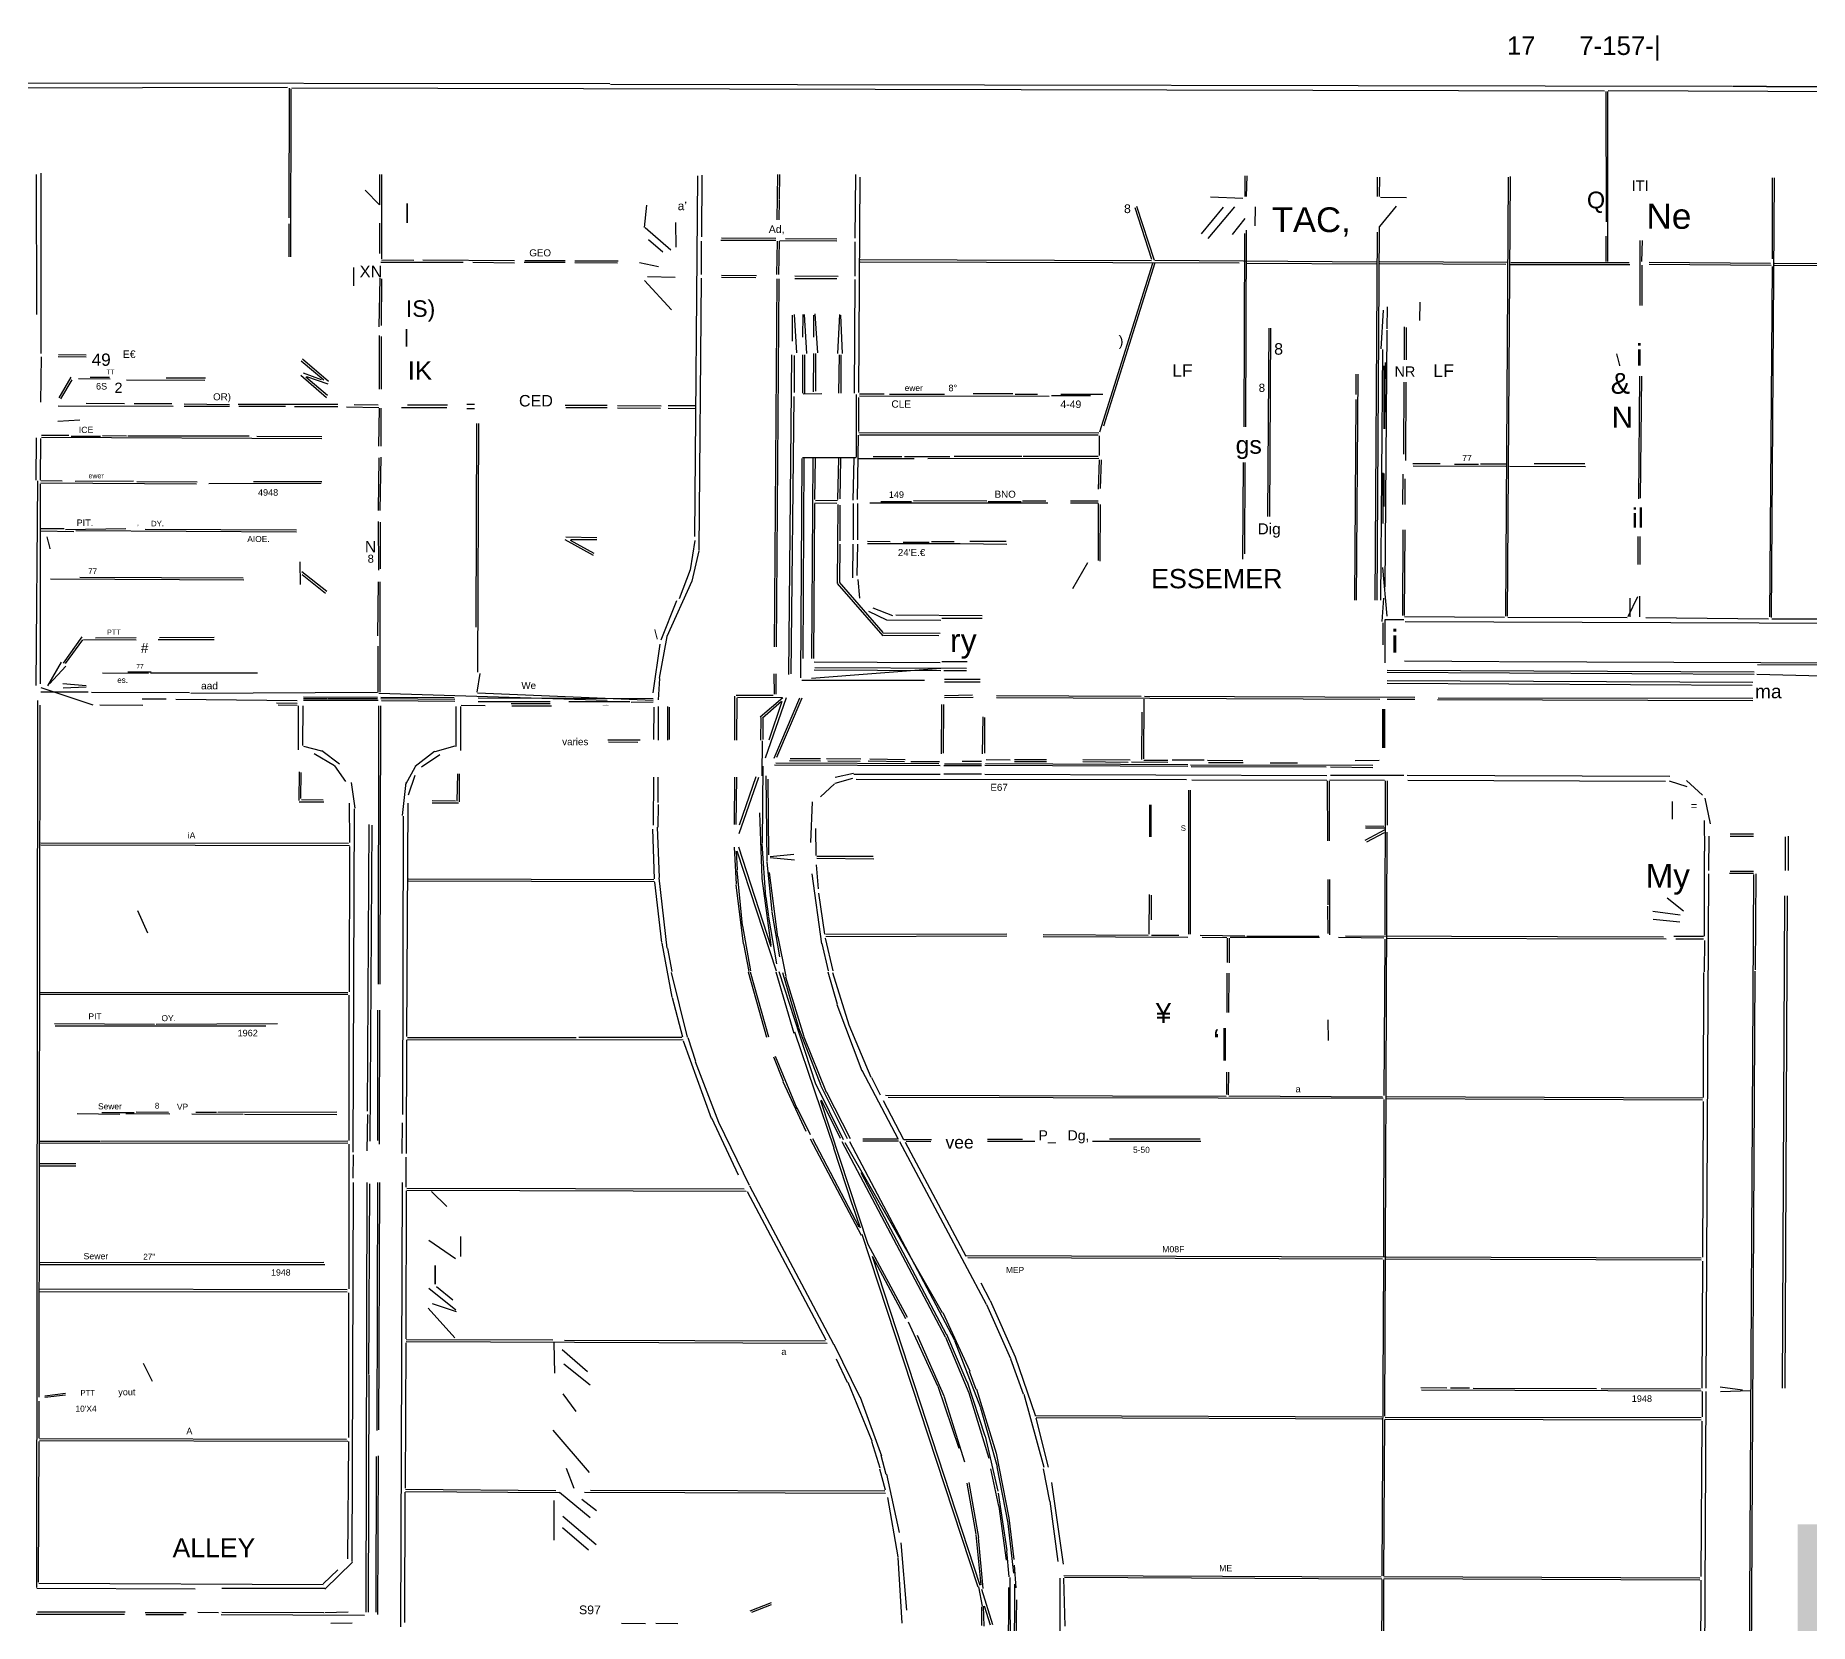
# Model space of a CAD drawing. Header units: feet. Extents: x 12 to 960, y 13 to 709.
# Drawn here: x 223 to 492.5, y 467.8 to 709 of the extents above; entities that cross this region are included whole.
import ezdxf
from ezdxf.enums import TextEntityAlignment as Align

# ---------------------------------------------------------------- set-up
doc = ezdxf.new("R2010")
doc.units = ezdxf.units.FT
doc.layers.add('EJE_VIA', color=7, linetype='CONTINUOUS')
doc.layers.add('TEXTO', color=7, linetype='CONTINUOUS')
doc.styles.add('CAD_TEXT', font='Arial')

msp = doc.modelspace()

# ---------------------------------------------------------------- linework, layer by layer
at = {"layer": 'EJE_VIA'}
for p, q in [((261.3, 701.14), (24.22, 700.62)), ((163.28, 701.9), (310.26, 701.74)), ((261.53, 701.02), (261.48, 681.34)), ((261.79, 700.92), (261.73, 675.4)), ((261.93, 701.07), (461.41, 700.61)), ((310.36, 701.63), (480.78, 701.33)), ((485.99, 701.25), (480.89, 701.25)), ((485.99, 701.27), (511.3, 701.23)), ((461.58, 700.5), (461.62, 680.71)), ((461.86, 700.5), (461.83, 674.67)), ((461.93, 700.66), (661.72, 699.9)), ((223.08, 687.9), (223.13, 666.65)), ((223.82, 688.11), (223.78, 660.71)), ((275.27, 687.9), (275.28, 683.31)), ((275.56, 687.9), (275.55, 675.09)), ((323.56, 687.69), (323.13, 632.9)), ((324.25, 687.79), (324.2, 678.42)), ((335.72, 687.9), (335.65, 681.02)), ((336.05, 687.9), (335.98, 684.15)), ((347.58, 687.9), (347.5, 678.21)), ((348.23, 687.48), (348.03, 654.77)), ((406.73, 687.69), (406.73, 684.56)), ((407.03, 687.69), (406.94, 684.56)), ((426.86, 687.48), (426.86, 684.56)), ((427.18, 687.48), (427.16, 684.56)), ((446.74, 687.48), (446.34, 620.81)), ((447.04, 687.59), (446.61, 620.81)), ((487.18, 687.38), (486.72, 620.61)), ((486.86, 687.38), (486.86, 675.09)), ((273.07, 685.5), (275.25, 683.3)), ((315.83, 683.22), (315.47, 679.87)), ((335.97, 684.05), (335.95, 681.02)), ((390, 682.88), (392.58, 675.06)), ((390.26, 683.07), (392.97, 674.91)), ((403.45, 682.93), (400.09, 678.9)), ((405.17, 683.01), (401.14, 678.16)), ((401.51, 684.51), (406.41, 684.32)), ((408.29, 683), (408.28, 680.09)), ((429.74, 683.11), (427.22, 680.02)), ((427.34, 684.45), (431.3, 684.43)), ((261.46, 680.4), (261.5, 675.4)), ((275.28, 680.5), (275.25, 675.92)), ((315.63, 679.85), (319.52, 676.44)), ((320.25, 680.61), (320.28, 676.86)), ((406.73, 681.2), (404.79, 678.78)), ((406.96, 679.46), (406.83, 649.56)), ((427.17, 679.98), (426.77, 623.21)), ((316.14, 678.04), (318.33, 676.17)), ((324.15, 677.79), (324.15, 672.69)), ((327.14, 677.92), (335.47, 677.91)), ((327.24, 678.27), (335.47, 678.24)), ((335.68, 677.79), (335.59, 672.69)), ((335.96, 677.79), (335.87, 672.69)), ((336.09, 677.89), (344.74, 677.8)), ((336.93, 678.2), (344.74, 678.15)), ((347.48, 677.69), (347.48, 672.48)), ((406.67, 678.94), (406.58, 649.56)), ((426.87, 679.15), (426.51, 623.21)), ((461.59, 678.52), (461.58, 674.67)), ((466.78, 677.9), (466.75, 668)), ((467.09, 677.9), (467.03, 674.67)), ((275.47, 674.59), (287.97, 674.57)), ((275.57, 674.96), (280.47, 674.91)), ((281.82, 674.93), (295.78, 674.86)), ((289.43, 674.57), (295.78, 674.49)), ((303.49, 674.51), (297.24, 674.51)), ((297.34, 674.86), (303.49, 674.86)), ((304.95, 674.81), (311.51, 674.8)), ((304.95, 674.51), (311.41, 674.48)), ((314.74, 674.55), (317.66, 673.94)), ((348.28, 674.98), (392.55, 674.84)), ((348.28, 674.63), (405.89, 674.49)), ((392.71, 674.37), (384.65, 648.76)), ((393.06, 674.46), (385.26, 649.67)), ((393.07, 674.88), (426.72, 674.65)), ((407.03, 674.44), (426.72, 674.35)), ((427.24, 674.68), (446.61, 674.6)), ((427.24, 674.4), (446.41, 674.29)), ((447.03, 674.25), (465.26, 674.21)), ((447.14, 674.54), (465.16, 674.53)), ((467.05, 674.15), (467.04, 668)), ((468.18, 674.56), (486.62, 674.43)), ((468.18, 674.27), (486.72, 674.15)), ((486.86, 673.94), (486.46, 620.71)), ((487.24, 674.42), (496.3, 674.4)), ((487.24, 674.13), (506.72, 674.03)), ((275.29, 672.17), (275.17, 664.77)), ((275.56, 672.07), (275.53, 664.98)), ((315.52, 671.79), (319.62, 667.34)), ((315.99, 672.41), (320.16, 672.31)), ((324.14, 672.17), (323.8, 630.81)), ((327.24, 672.59), (332.55, 672.58)), ((327.24, 672.28), (332.45, 672.24)), ((335.63, 672.06), (335.24, 616.13)), ((335.92, 672.06), (335.51, 616.13)), ((338.38, 672.5), (344.95, 672.45)), ((338.39, 672.11), (344.74, 672.1)), ((347.49, 671.96), (347.39, 654.67)), ((433.35, 668.53), (433.3, 665.71)), ((337.95, 666.54), (337.96, 662.59)), ((338.26, 666.65), (338.63, 660.8)), ((339.57, 666.65), (339.53, 663.21)), ((339.79, 666.64), (340.14, 660.7)), ((341.2, 666.54), (341.21, 663.21)), ((341.39, 666.74), (341.8, 660.8)), ((345.17, 666.64), (344.83, 660.7)), ((345.28, 666.54), (345.58, 660.7)), ((427.77, 667.27), (427.38, 661.43)), ((428.36, 667.8), (428.29, 664.46)), ((275.2, 663.42), (275.19, 655.29)), ((275.5, 663.31), (275.5, 655.29)), ((410.37, 664.56), (410.19, 635.92)), ((410.65, 664.57), (410.47, 635.92)), ((428.3, 664.25), (428.02, 625.19)), ((430.93, 664.77), (430.93, 659.77)), ((431.23, 664.67), (431.23, 659.77)), ((226.51, 660.56), (230.68, 660.49)), ((337.88, 660.5), (337.4, 611.96)), ((338.28, 660.4), (338.27, 654.77)), ((339.54, 660.5), (339.53, 654.67)), ((339.82, 660.5), (339.82, 654.67)), ((341.22, 660.71), (341.17, 654.88)), ((341.49, 660.71), (341.49, 654.98)), ((345.09, 660.5), (345.01, 654.67)), ((345.36, 660.5), (345.36, 654.67)), ((427.65, 661.34), (427.37, 623.21)), ((223.83, 660.19), (223.74, 653.31)), ((226.41, 660.26), (230.68, 660.2)), ((263.38, 659.58), (266.8, 656.73)), ((263.54, 659.92), (267.52, 656.51)), ((263.65, 657.75), (266.41, 656.78)), ((427.85, 658.84), (427.85, 649.25)), ((428.05, 659.36), (427.97, 649.25)), ((228.36, 657.12), (226.54, 653.99)), ((228.49, 656.69), (226.77, 653.81)), ((229.53, 656.9), (234.32, 656.88)), ((231.3, 657.11), (234.22, 657.09)), ((236.82, 656.71), (248.7, 656.68)), ((242.86, 657), (248.8, 657)), ((263.29, 657.41), (267.21, 654.03)), ((264.07, 657.14), (267.38, 654.38)), ((264.16, 657.22), (267.4, 656.08)), ((423.6, 657.59), (423.62, 654.46)), ((423.93, 657.59), (423.68, 623.21)), ((430.88, 656.34), (430.86, 645.4)), ((431.2, 656.34), (431.14, 644.46)), ((466.73, 657.27), (466.55, 638.63)), ((466.99, 657.27), (466.82, 638.73)), ((226.41, 652.78), (243.91, 652.71)), ((230.68, 653.15), (236.51, 653.12)), ((243.7, 653.06), (237.97, 653.06)), ((245.57, 653.07), (252.45, 652.98)), ((245.57, 652.71), (252.45, 652.71)), ((253.8, 653), (268.91, 652.99)), ((253.91, 652.71), (260.99, 652.71)), ((262.34, 652.66), (268.91, 652.65)), ((270.26, 652.58), (275.15, 652.5)), ((271.41, 652.94), (275.05, 652.92)), ((275.19, 652.38), (275.12, 646.65)), ((275.47, 652.38), (275.46, 646.65)), ((278.59, 652.51), (285.47, 652.5)), ((285.57, 652.86), (279.53, 652.86)), ((303.49, 652.86), (309.84, 652.86)), ((303.59, 652.51), (309.84, 652.49)), ((311.41, 652.82), (318.07, 652.77)), ((311.41, 652.45), (317.97, 652.4)), ((323.18, 652.78), (319.11, 652.77)), ((319.11, 652.42), (323.28, 652.37)), ((338.22, 654.15), (337.78, 612.06)), ((342.45, 654.57), (339.64, 654.54)), ((347.68, 654.46), (347.68, 644.98)), ((348.02, 654.04), (348.02, 648.84)), ((348.18, 654.59), (351.93, 654.56)), ((348.18, 654.28), (377.03, 654.21)), ((352.76, 654.52), (361.09, 654.51)), ((371.51, 654.56), (365.47, 654.56)), ((371.82, 654.53), (375.26, 654.52)), ((383.28, 654.3), (377.34, 654.3)), ((378.8, 654.55), (385.16, 654.52)), ((423.62, 653.73), (423.39, 623.21)), ((229.74, 650.57), (226.4, 650.37)), ((290, 650.09), (289.88, 619.15)), ((290.28, 650.09), (290.13, 612.27)), ((223.1, 647.9), (223.05, 641.44)), ((223.76, 647.79), (223.72, 641.44)), ((228.07, 648.27), (223.91, 648.27)), ((223.91, 647.99), (266.51, 647.81)), ((228.39, 648.13), (232.86, 648.13)), ((233.17, 648.27), (236.82, 648.2)), ((237.03, 648.21), (255.47, 648.19)), ((256.61, 648.16), (266.51, 648.11)), ((348, 648.31), (347.86, 638.52)), ((348.07, 648.71), (384.53, 648.67)), ((348.18, 648.37), (384.43, 648.35)), ((384.6, 648.21), (384.61, 645.19)), ((275.14, 644.88), (275.05, 636.86)), ((275.44, 644.98), (275.33, 636.86)), ((339.42, 644.77), (339.23, 611.44)), ((339.53, 644.9), (347.66, 644.89)), ((339.72, 644.77), (339.56, 614.36)), ((341.09, 644.77), (340.91, 614.36)), ((341.43, 644.77), (341.35, 638.52)), ((345.02, 644.77), (344.84, 638.53)), ((345.3, 644.77), (345.2, 638.63)), ((347.35, 644.77), (347.18, 638.42)), ((348.07, 644.78), (356.51, 644.78)), ((350.26, 645.07), (354.64, 645.06)), ((355.05, 645.06), (361.93, 645.05)), ((384.53, 644.74), (358.59, 644.72)), ((372.86, 645.08), (362.55, 645.05)), ((373.07, 645.13), (384.43, 645.11)), ((384.63, 644.56), (384.47, 640.09)), ((384.89, 644.56), (384.76, 640.19)), ((406.49, 644.15), (406.38, 629.46)), ((406.75, 644.15), (406.68, 630.29)), ((427.73, 642.59), (427.7, 634.88)), ((427.88, 642.48), (427.87, 637.48)), ((430.76, 642.38), (430.71, 637.79)), ((431.06, 641.65), (431.04, 637.79)), ((436.41, 643.97), (432.24, 643.96)), ((432.34, 643.65), (446.41, 643.61)), ((442.24, 643.84), (438.59, 643.84)), ((442.55, 643.94), (446.41, 643.92)), ((446.93, 643.6), (458.49, 643.56)), ((458.39, 643.93), (450.68, 643.92)), ((223.28, 641.34), (223.02, 610.29)), ((223.68, 640.92), (223.68, 610.5)), ((223.8, 641.4), (227.03, 641.36)), ((223.8, 641.06), (247.45, 640.93)), ((237.86, 641.32), (229.01, 641.25)), ((238.39, 641.28), (247.55, 641.21)), ((266.41, 640.95), (249.32, 640.92)), ((256.09, 641.25), (266.51, 641.25)), ((341.34, 637.9), (341.22, 614.36)), ((341.4, 638), (344.74, 637.96)), ((344.84, 638.37), (341.51, 638.33)), ((344.89, 637.79), (344.8, 625.81)), ((345.22, 637.69), (345.22, 632.27)), ((347.22, 637.9), (347.21, 632.38)), ((347.89, 637.9), (347.87, 632.38)), ((349.74, 638.03), (376.82, 638)), ((351.41, 638.24), (356.09, 638.24)), ((356.41, 638.39), (367.55, 638.32)), ((367.76, 638.24), (372.76, 638.24)), ((372.97, 638.33), (376.51, 638.31)), ((380.26, 638.33), (384.43, 638.3)), ((384.43, 637.99), (380.26, 637.97)), ((384.46, 637.9), (384.46, 629.25)), ((384.78, 637.79), (384.72, 629.15)), ((227.34, 634.07), (223.8, 634.07)), ((223.8, 633.79), (228.81, 633.69)), ((236.72, 634.06), (227.55, 633.93)), ((229.11, 633.81), (262.66, 633.62)), ((239.64, 634.02), (262.66, 633.93)), ((275.06, 635.19), (275.1, 627.79)), ((275.35, 635.09), (275.38, 628)), ((430.74, 633.94), (430.67, 620.92)), ((431.06, 633.94), (430.96, 620.92)), ((303.42, 632.43), (307.7, 630.05)), ((303.59, 632.83), (308.28, 632.77)), ((304.25, 632.33), (307.8, 630.38)), ((304.32, 632.46), (308.28, 632.44)), ((323.15, 632.29), (322.46, 627.86)), ((345.22, 631.75), (345.15, 626.02)), ((347.2, 631.75), (347.14, 626.65)), ((347.87, 631.75), (347.8, 626.96)), ((349.43, 632.19), (352.87, 632.16)), ((349.43, 631.85), (363.49, 631.83)), ((354.84, 632.03), (358.8, 632.03)), ((359.11, 632.16), (362.55, 632.13)), ((363.49, 631.84), (370.57, 631.76)), ((370.47, 632.13), (364.95, 632.13)), ((466.45, 632.9), (466.45, 628.63)), ((466.78, 632.9), (466.78, 628.63)), ((263.15, 629.05), (263.23, 625.61)), ((323.77, 630.72), (322.71, 626.14)), ((382.81, 628.91), (380.56, 624.93)), ((427.66, 628.21), (428.29, 620.82)), ((225.26, 626.46), (254.64, 626.31)), ((229.74, 626.72), (254.53, 626.65)), ((263.47, 627.59), (267.27, 624.58)), ((263.5, 627.15), (267.07, 624.3)), ((275.05, 626.02), (274.98, 617.79)), ((275.3, 626.02), (275.29, 609.25)), ((322.7, 626.11), (318.94, 617.71)), ((322.46, 627.83), (320.81, 623.45)), ((344.79, 625.76), (351.76, 617.83)), ((345.09, 625.95), (351.75, 618.34)), ((347.94, 626.35), (348.17, 623.52)), ((320.41, 623.11), (318.03, 617.15)), ((427.82, 623.53), (427.57, 619.97)), ((466.4, 623.73), (464.93, 620.71)), ((465.24, 623.52), (465.22, 620.71)), ((466.7, 623.84), (466.69, 620.71)), ((349.54, 621.57), (352.28, 620.26)), ((350.22, 622.07), (353.18, 620.92)), ((352.34, 620.26), (360.57, 620.19)), ((353.7, 620.98), (366.82, 620.9)), ((360.68, 620.52), (366.82, 620.52)), ((428.02, 620.29), (428.01, 613.73)), ((428.07, 620.32), (430.89, 620.32)), ((430.99, 620.74), (446.2, 620.64)), ((431.09, 620), (567.14, 619.44)), ((446.72, 620.66), (464.84, 620.58)), ((467.66, 620.6), (486.3, 620.41)), ((486.82, 620.42), (506.41, 620.41)), ((230.02, 617.64), (227.18, 613.67)), ((238.28, 617.5), (232.13, 617.46)), ((250.16, 617.54), (241.82, 617.53)), ((318.94, 617.72), (317.73, 611.38)), ((351.72, 618.27), (360.47, 618.23)), ((351.82, 617.92), (360.26, 617.89)), ((427.73, 619.77), (427.72, 616.44)), ((230.12, 617.22), (227.5, 613.59)), ((230.26, 617.24), (238.28, 617.23)), ((250.16, 617.23), (241.61, 617.21)), ((275, 616.23), (275, 609.25)), ((317.85, 616.55), (316.79, 609.17)), ((226.9, 613.79), (224.79, 610.22)), ((227.62, 613.23), (225.14, 610.52)), ((233.18, 612.18), (240.16, 612.14)), ((237.03, 612.37), (240.57, 612.36)), ((240.47, 612.17), (256.72, 612.17)), ((290.5, 612.09), (290.05, 609.25)), ((335.19, 612.06), (335.2, 608.94)), ((335.5, 612.06), (335.5, 608.94)), ((340.89, 611.37), (360.57, 612.91)), ((341.3, 613.87), (360.47, 613.77)), ((341.3, 612.67), (360.57, 612.54)), ((341.41, 613.02), (364.43, 612.89)), ((360.68, 613.9), (364.53, 613.9)), ((360.99, 612.56), (364.43, 612.53)), ((428.38, 612.29), (484.11, 612)), ((428.39, 612.62), (484.11, 612.34)), ((430.99, 614.01), (445.37, 613.92)), ((445.47, 613.91), (589.11, 613.42)), ((484.53, 611.99), (556.61, 610.01)), ((484.64, 613.47), (589.11, 613.07)), ((223.8, 609.98), (231.72, 607.31)), ((230.99, 609.25), (223.8, 609.25)), ((227.12, 610.59), (230.67, 610.27)), ((230.67, 610.03), (227.22, 609.84)), ((231.51, 609.26), (246.41, 609.23)), ((274.95, 609.2), (246.61, 609.07)), ((317.78, 611.34), (317.61, 608.1)), ((339.43, 611.08), (358.07, 611.08)), ((366.51, 611.19), (361.09, 611.19)), ((366.51, 610.78), (361.09, 610.78)), ((428.39, 611.01), (483.91, 610.75)), ((428.39, 610.6), (483.8, 610.34)), ((223.28, 608), (223.12, 473.21)), ((223.67, 607.27), (223.48, 502.17)), ((232.76, 607.32), (239.32, 607.3)), ((242.87, 608.2), (239.22, 608.17)), ((244.32, 608.2), (262.76, 608.01)), ((259.63, 607.64), (262.76, 607.58)), ((259.84, 607.31), (262.76, 607.29)), ((262.88, 607.17), (262.88, 600.5)), ((263.61, 607.17), (263.54, 601.13)), ((263.7, 608.54), (274.95, 608.48)), ((263.7, 608.31), (267.34, 608.31)), ((263.7, 608.05), (275.05, 608.02)), ((267.45, 608.3), (274.95, 608.28)), ((275.12, 607.17), (275.04, 564.88)), ((275.16, 609.12), (309.84, 608.06)), ((275.41, 607.17), (275.3, 564.88)), ((275.47, 608.5), (286.61, 608.47)), ((275.47, 608.31), (286.72, 608.19)), ((275.57, 608), (286.72, 607.89)), ((286.88, 607.06), (286.87, 601.02)), ((287.55, 607.06), (287.55, 600.4)), ((287.66, 607.26), (291.3, 607.25)), ((290.16, 609.14), (316.82, 608.02)), ((290.26, 608.42), (316.82, 608.27)), ((290.26, 607.85), (301.2, 607.82)), ((295.26, 607.52), (301.2, 607.51)), ((295.36, 607.2), (301.41, 607.18)), ((313.28, 607.78), (304.01, 607.77)), ((316.82, 607.73), (313.49, 607.68)), ((316.95, 606.96), (316.9, 602.06)), ((317.61, 607.06), (317.62, 601.96)), ((319, 607.06), (319.01, 601.96)), ((319.29, 606.96), (319.29, 602.06)), ((329.22, 608.63), (329.2, 601.96)), ((329.43, 608.81), (335.05, 608.79)), ((329.57, 608.42), (329.52, 601.96)), ((329.63, 608.49), (336.41, 608.43)), ((336.52, 608.42), (333.1, 605.47)), ((336.34, 607.85), (333.45, 605.32)), ((337.04, 608.41), (333.88, 599.22)), ((336.41, 607.83), (334.39, 601.97)), ((339.08, 608.33), (335.17, 599.19)), ((339.42, 608.36), (335.58, 599.31)), ((360.64, 607.38), (360.6, 599.88)), ((360.93, 607.38), (360.89, 599.98)), ((365.37, 608.8), (361.09, 608.7)), ((365.47, 608.46), (361.09, 608.37)), ((369.01, 608.75), (390.99, 608.65)), ((369.01, 608.43), (427.24, 608.19)), ((391.39, 608.21), (391.36, 599.15)), ((391.51, 608.65), (432.55, 608.51)), ((428.39, 608.18), (432.55, 608.18)), ((435.99, 608.13), (483.91, 607.98)), ((436.09, 608.42), (483.91, 608.32)), ((333.22, 605.4), (333.14, 601.96)), ((333.49, 605.29), (333.48, 602.06)), ((366.95, 605.5), (366.85, 599.88)), ((367.2, 605.4), (367.16, 599.98)), ((391.07, 606.23), (391.05, 599.04)), ((309.95, 602.01), (314.84, 601.99)), ((310.05, 601.69), (314.53, 601.67)), ((333.38, 601.86), (333.37, 596.54)), ((263.7, 601.05), (266.44, 600.34)), ((265.35, 599.95), (268.4, 598.1)), ((266.49, 600.37), (269.17, 598.36)), ((283.62, 600.26), (280.68, 597.95)), ((284.45, 599.75), (281.64, 597.87)), ((286.69, 601.03), (283.66, 600.21)), ((335.47, 598.52), (360.26, 598.41)), ((337.55, 598.85), (342.24, 598.84)), ((337.66, 599.2), (342.24, 599.17)), ((343.18, 599.16), (348.39, 599.12)), ((343.39, 598.81), (348.28, 598.78)), ((349.53, 598.8), (355.05, 598.73)), ((349.74, 599.14), (355.15, 599.05)), ((355.99, 598.73), (360.36, 598.72)), ((366.72, 598.71), (363.8, 598.71)), ((367.34, 598.43), (398.07, 598.28)), ((367.45, 599.01), (371.09, 599)), ((371.72, 599.01), (376.61, 599.01)), ((371.72, 598.71), (376.61, 598.71)), ((382.14, 599.01), (389.32, 598.99)), ((382.14, 598.7), (389.01, 598.63)), ((389.53, 598.66), (395.05, 598.62)), ((391.41, 598.95), (395.05, 598.92)), ((400.57, 598.92), (395.68, 598.91)), ((401.09, 598.91), (406.41, 598.86)), ((401.2, 598.59), (406.51, 598.55)), ((410.57, 598.52), (414.74, 598.52)), ((427.14, 598.87), (423.49, 598.82)), ((263.03, 597.17), (262.98, 592.79)), ((263.31, 597.07), (263.28, 593.11)), ((268.4, 598.04), (270.09, 595.66)), ((280.68, 597.89), (279.2, 595.21)), ((280.65, 596.59), (279.59, 593.61)), ((287.09, 596.86), (287.01, 592.69)), ((287.36, 596.86), (287.36, 592.59)), ((316.88, 596.34), (316.86, 589.04)), ((317.56, 596.34), (317.55, 592.48)), ((329.22, 596.33), (329.14, 589.15)), ((329.52, 596.34), (329.42, 589.15)), ((332.83, 596.28), (329.87, 587.75)), ((332.43, 596.38), (329.91, 589.06)), ((333.49, 598), (333.39, 586.34)), ((333.96, 596.54), (334.1, 583.52)), ((334.26, 596.02), (334.38, 584.56)), ((335.26, 598.23), (360.47, 598.11)), ((347.14, 596.12), (344.43, 595.38)), ((347.28, 596.92), (344.5, 596.28)), ((347.34, 596.79), (360.47, 596.79)), ((347.66, 596.04), (397.86, 595.99)), ((360.99, 598.11), (366.72, 598.11)), ((366.72, 596.79), (360.99, 596.79)), ((361.09, 598.39), (366.72, 598.39)), ((367.24, 598.14), (398.07, 598.01)), ((367.24, 596.81), (419.22, 596.6)), ((398.49, 598.24), (426.2, 598.16)), ((398.59, 597.95), (419.11, 597.89)), ((398.7, 595.96), (419.22, 595.9)), ((419.26, 595.81), (419.3, 586.65)), ((419.56, 595.81), (419.53, 586.65)), ((419.63, 595.93), (427.97, 595.87)), ((419.74, 597.92), (426.2, 597.82)), ((430.89, 596.61), (419.74, 596.57)), ((428.08, 595.81), (427.99, 572.38)), ((428.36, 595.81), (428.36, 589.04)), ((431.41, 596.65), (471.3, 596.48)), ((431.51, 595.89), (470.68, 595.74)), ((471.19, 595.8), (473.88, 594.9)), ((473.84, 595.86), (476.27, 593.59)), ((270.96, 595.53), (271.52, 591.63)), ((279.24, 595.52), (278.7, 590.5)), ((344.38, 595.34), (342.29, 593.37)), ((398.2, 594.36), (398.18, 572.48)), ((398.45, 594.36), (398.44, 572.48)), ((476.65, 593.13), (477.43, 589.25)), ((263.07, 592.59), (266.82, 592.57)), ((263.39, 592.93), (266.72, 592.91)), ((270.67, 592.38), (270.68, 586.44)), ((271.43, 591.54), (271.22, 539.36)), ((278.84, 590.4), (278.73, 545.08)), ((279.56, 592.38), (279.34, 556.96)), ((283.28, 592.79), (286.82, 592.73)), ((283.28, 592.44), (287.24, 592.42)), ((317.59, 592.17), (317.54, 588.73)), ((333.02, 590.92), (333.34, 581.02)), ((341.02, 592.6), (340.73, 586.43)), ((273.66, 589.15), (273.4, 545.61)), ((274.07, 589.04), (273.78, 541.02)), ((316.73, 588.42), (317.01, 580.91)), ((317.46, 588.73), (317.76, 581.12)), ((341.52, 588.52), (341.55, 584.46)), ((428.01, 588.33), (424.97, 586.7)), ((425.05, 588.93), (427.86, 588.92)), ((427.97, 588.59), (425.05, 588.58)), ((427.92, 587.89), (425.2, 586.45)), ((428.32, 588), (427.97, 499.25)), ((476.54, 589.77), (476.56, 585.08)), ((484.01, 587.67), (480.47, 587.66)), ((223.8, 586.36), (270.57, 586.31)), ((223.8, 586.06), (270.68, 585.98)), ((270.7, 585.81), (270.65, 563.73)), ((329.13, 585.71), (329.45, 580.08)), ((329.45, 585.09), (329.62, 582.27)), ((329.57, 585.17), (335.52, 566.91)), ((329.8, 585.76), (334.7, 570.63)), ((333.37, 586.23), (333.93, 578.1)), ((476.54, 585.09), (476.54, 572.17)), ((477.22, 587.38), (477.21, 582.17)), ((480.47, 587.38), (484.01, 587.38)), ((488.83, 587.27), (488.82, 582.17)), ((489.29, 587.38), (489.28, 582.17)), ((334.13, 583.42), (334.85, 575.91)), ((334.63, 584.13), (338.31, 583.8)), ((338.19, 584.61), (334.64, 584.25)), ((341.63, 583), (341.9, 579.36)), ((341.72, 584.34), (350.26, 584.32)), ((341.72, 584.06), (350.37, 583.96)), ((279.64, 580.91), (316.93, 580.8)), ((279.64, 580.6), (317.03, 580.49)), ((317.04, 580.39), (318.13, 571.2)), ((317.71, 581.03), (318.93, 570.38)), ((329.41, 579.99), (330.52, 571.02)), ((329.57, 582.17), (330.38, 573.82)), ((333.33, 580.93), (334.72, 570.8)), ((334.48, 581.85), (335.72, 572.03)), ((340.93, 581.65), (342.4, 571.02)), ((419.34, 580.81), (419.33, 576.96)), ((419.58, 580.81), (419.58, 572.38)), ((477.19, 581.65), (476.78, 503.52)), ((480.36, 581.78), (484.01, 581.76)), ((480.47, 582.07), (484.01, 582.04)), ((484.04, 581.54), (482.99, 393.31)), ((484.37, 581.65), (484.27, 567.06)), ((333.98, 578.09), (334.38, 575.17)), ((341.95, 578.72), (342.87, 572.48)), ((392.19, 578.52), (392.15, 572.48)), ((392.51, 578.42), (392.49, 574.67)), ((470.91, 578.01), (473.39, 576.03)), ((488.73, 578.32), (488.39, 503.52)), ((489.12, 578.31), (488.78, 503.52)), ((238.5, 576.09), (240.02, 572.67)), ((334.36, 575.09), (335.6, 567.99)), ((334.87, 575.82), (336.03, 569.03)), ((419.3, 576.75), (419.37, 572.58)), ((468.71, 575.98), (472.9, 575.44)), ((468.78, 574.77), (472.85, 574.36)), ((330.42, 573.74), (331.65, 566.93)), ((335.76, 572.08), (337.01, 566.04)), ((342.99, 571.89), (344.16, 566.92)), ((370.57, 572.47), (343.07, 572.42)), ((370.57, 572.19), (343.07, 572.09)), ((376.09, 572.42), (392.03, 572.35)), ((376.09, 572.12), (398.07, 572.03)), ((392.55, 572.34), (396.72, 572.34)), ((399.95, 572.34), (406.72, 572.26)), ((400.26, 572.01), (404.01, 571.99)), ((404.06, 571.86), (404.06, 568.21)), ((404.37, 571.86), (404.37, 568.11)), ((418.07, 571.98), (404.53, 571.96)), ((407.03, 572.17), (417.97, 572.26)), ((420.99, 572.01), (427.87, 571.91)), ((422.03, 572.26), (470.36, 572.1)), ((428, 571.75), (427.84, 548)), ((428.39, 571.87), (470.78, 571.8)), ((476.41, 572.13), (471.93, 572.12)), ((472.24, 571.78), (476.41, 571.77)), ((476.56, 571.54), (476.52, 566.75)), ((318.18, 571.13), (319.68, 562.91)), ((319.02, 570.31), (319.66, 566.82)), ((330.56, 571), (331.39, 566.83)), ((342.48, 571.05), (343.43, 566.92)), ((319.55, 566.65), (322.03, 556.83)), ((331.26, 566.77), (334.05, 556.84)), ((331.59, 566.75), (334.35, 556.91)), ((335.5, 566.79), (338.21, 557.46)), ((335.92, 566.8), (341.49, 549.73)), ((336.48, 566.67), (338.93, 558.29)), ((343.4, 566.79), (344.79, 561.87)), ((344.1, 566.68), (346.55, 558.74)), ((404.01, 566.54), (403.98, 560.61)), ((404.3, 566.54), (404.27, 560.61)), ((476.43, 566.65), (476.4, 547.69)), ((484.25, 566.86), (483.49, 428.52)), ((223.7, 563.66), (270.47, 563.62)), ((336.94, 566), (339.71, 556.92)), ((270.47, 563.31), (223.59, 563.3)), ((270.61, 563.21), (270.62, 541.13)), ((274.94, 560.92), (274.94, 541.13)), ((275.25, 560.92), (275.21, 540.61)), ((319.71, 562.89), (321.31, 556.91)), ((344.73, 561.81), (348.57, 551.74)), ((225.89, 558.9), (241.09, 558.82)), ((225.99, 558.58), (257.97, 558.54)), ((259.74, 558.86), (241.3, 558.77)), ((338.92, 558.24), (342.3, 549.48)), ((346.56, 558.71), (349.91, 550.74)), ((419.34, 559.46), (419.39, 556.33)), ((279.36, 556.44), (279.33, 539.15)), ((279.53, 556.81), (305.16, 556.78)), ((279.53, 556.49), (321.41, 556.44)), ((321.2, 556.8), (305.57, 556.78)), ((321.41, 556.26), (325.64, 544.55)), ((322.1, 556.81), (323.26, 553.17)), ((338.31, 557.66), (344.31, 540.04)), ((339.71, 556.89), (343.11, 548.49)), ((323.21, 553.12), (326.75, 543.95)), ((335.11, 553.86), (336.59, 550.16)), ((335.38, 553.96), (338.68, 546.01)), ((336.54, 550.11), (340.03, 542.57)), ((348.56, 551.83), (354.05, 541.35)), ((349.99, 550.73), (351.32, 548.06)), ((403.97, 551.54), (403.97, 548.11)), ((404.27, 551.54), (404.19, 548.1)), ((341.49, 549.81), (345.69, 541.29)), ((342.28, 547.22), (349.47, 525.38)), ((342.34, 549.46), (346.34, 541.46)), ((342.37, 547.34), (345.23, 541.48)), ((343.18, 548.47), (346.76, 541.46)), ((351.8, 547.21), (354.87, 541.3)), ((352.14, 548.03), (403.91, 547.9)), ((352.55, 547.71), (427.76, 547.56)), ((404.32, 547.94), (427.66, 547.8)), ((427.87, 547.38), (427.79, 523.52)), ((428.18, 547.5), (476.3, 547.31)), ((428.28, 547.82), (476.3, 547.6)), ((229.32, 545.22), (235.78, 545.16)), ((233.07, 545.41), (237.97, 545.38)), ((236.72, 545.22), (243.39, 545.19)), ((238.28, 545.5), (243.18, 545.46)), ((246.72, 545.18), (254.53, 545.15)), ((247.34, 545.47), (250.47, 545.46)), ((268.8, 545.46), (250.68, 545.42)), ((254.74, 545.16), (268.8, 545.11)), ((273.44, 545.09), (273.35, 539.56)), ((325.7, 544.58), (329.76, 535.94)), ((338.65, 546.16), (340.69, 542.07)), ((476.38, 547.07), (476.29, 523.42)), ((278.72, 543.84), (278.66, 539.15)), ((326.77, 543.92), (331.42, 534.37)), ((270.47, 540.73), (223.59, 540.71)), ((223.7, 541.06), (232.76, 541.06)), ((270.47, 541.06), (232.86, 540.99)), ((270.62, 540.61), (270.58, 518.63)), ((340.68, 541.38), (348.45, 526.74)), ((341.03, 541.46), (348.09, 528.01)), ((344.22, 540.05), (347.1, 531.39)), ((345.53, 541), (361.23, 511.3)), ((345.95, 540.85), (360.77, 515.03)), ((346.66, 540.99), (362.62, 510.79)), ((353.91, 541.33), (348.7, 541.32)), ((354.11, 541.04), (348.7, 541.04)), ((354.28, 541), (367.46, 516.29)), ((354.95, 541.29), (359.11, 541.27)), ((355.11, 540.9), (364.35, 523.59)), ((355.26, 541.05), (359.01, 540.99)), ((367.66, 541.35), (372.97, 541.35)), ((367.66, 541.06), (374.84, 541.05)), ((383.59, 541.04), (400.05, 541.04)), ((399.95, 541.33), (386.2, 541.33)), ((229.11, 537.6), (223.7, 537.59)), ((223.7, 537.31), (229.11, 537.31)), ((271.24, 538.94), (271.21, 535.4)), ((279.28, 538.63), (279.28, 534.04)), ((271.26, 534.77), (271.07, 477.17)), ((273.35, 534.77), (273.16, 469.46)), ((273.73, 534.56), (273.57, 505.61)), ((274.95, 534.77), (274.84, 497.06)), ((275.25, 534.77), (275.1, 497.17)), ((278.71, 534.77), (278.43, 467.27)), ((279.43, 533.91), (330.68, 533.79)), ((331.48, 534.24), (344.23, 510.19)), ((348.37, 536.27), (351.93, 529.57)), ((279.29, 533.52), (279.25, 511.02)), ((279.43, 533.61), (330.99, 533.44)), ((283.16, 533.4), (285.47, 531.12)), ((331.13, 533.38), (343.09, 510.87)), ((347.02, 531.57), (348.28, 527.86)), ((351.95, 529.53), (361.35, 511.72)), ((282.73, 526.02), (286.81, 523.19)), ((287.57, 526.54), (287.57, 523.52)), ((348.55, 526.91), (366.15, 473.33)), ((349.47, 525.41), (355.43, 514.29)), ((350.09, 523.57), (366.48, 473.58)), ((350.19, 523.49), (355.18, 514.11)), ((364.43, 523.65), (476.09, 523.31)), ((364.64, 523.35), (427.66, 523.17)), ((427.81, 523), (427.56, 474.98)), ((428.07, 523.16), (476.09, 523)), ((266.82, 522.61), (223.7, 522.56)), ((223.7, 522.32), (266.93, 522.31)), ((476.3, 522.79), (476.2, 503.52)), ((223.59, 518.59), (270.36, 518.51)), ((223.59, 518.19), (270.36, 518.17)), ((270.55, 518), (270.55, 496.02)), ((282.74, 518.73), (286.84, 515.42)), ((283.92, 518.94), (286.39, 516.96)), ((366.62, 519.52), (367.99, 516.87)), ((282.64, 515.69), (286.68, 511.18)), ((283.26, 516.39), (286.89, 515.17)), ((360.86, 515.02), (364.96, 506.08)), ((367.5, 516.25), (371.15, 508.03)), ((368.05, 516.84), (371.82, 508.3)), ((355.57, 513.57), (360.05, 503.88)), ((279.24, 510.4), (279.16, 488.31)), ((279.32, 510.93), (301.62, 510.85)), ((279.32, 510.61), (343.28, 510.37)), ((301.76, 510.4), (301.84, 505.81)), ((303.39, 510.8), (342.97, 510.7)), ((344.31, 510.19), (348.24, 502.15)), ((356.95, 511.55), (361.03, 502.23)), ((361.28, 511.27), (364.81, 502.82)), ((361.39, 511.7), (364.49, 504.49)), ((362.61, 510.77), (366.6, 500.6)), ((239.37, 507.3), (240.73, 504.59)), ((303, 509.39), (306.85, 506.03)), ((303.27, 507.23), (307.29, 504.01)), ((344.64, 507.95), (346.34, 504.43)), ((371.12, 507.98), (373.07, 502.65)), ((371.83, 508.28), (374.86, 499.43)), ((273.63, 505.5), (273.52, 469.46)), ((346.44, 504.45), (350.06, 495.49)), ((364.53, 504.46), (367.22, 496.26)), ((364.87, 506.1), (365.89, 503.35)), ((223.48, 501.54), (223.48, 495.92)), ((227.55, 502.7), (224.41, 502.32)), ((227.55, 502.43), (224.43, 502.08)), ((303.14, 502.66), (305.07, 499.99)), ((348.28, 502.14), (351.54, 493.22)), ((360.07, 503.84), (363.27, 494.39)), ((361.05, 502.19), (364.15, 492.32)), ((364.82, 502.79), (367.86, 492.86)), ((365.98, 503.34), (368.97, 493.65)), ((373.14, 502.6), (376.21, 491.52)), ((433.49, 503.61), (437.45, 503.58)), ((433.59, 503.28), (476.09, 503.11)), ((440.89, 503.54), (437.97, 503.51)), ((441.41, 503.52), (460.16, 503.46)), ((460.89, 503.48), (475.99, 503.39)), ((476.22, 503), (476.22, 499.15)), ((476.77, 503), (476.27, 393.31)), ((478.98, 503.73), (482.33, 503.25)), ((483.59, 503.11), (479, 502.94)), ((366.59, 500.55), (369.11, 491.6)), ((374.84, 499.36), (427.55, 499.15)), ((374.96, 498.97), (376.87, 491.5)), ((375.05, 499.06), (427.55, 498.85)), ((427.98, 498.73), (427.79, 474.98)), ((428.07, 499.12), (476.09, 499.04)), ((428.07, 498.83), (476.09, 498.68)), ((301.59, 497.15), (307.14, 490.71)), ((367.27, 496.24), (369.19, 487.87)), ((476.19, 498.52), (476, 474.88)), ((223.48, 495.4), (223.41, 474.04)), ((223.59, 495.89), (270.26, 495.77)), ((223.59, 495.59), (270.47, 495.45)), ((270.55, 495.4), (270.41, 477.58)), ((350, 495.45), (351.28, 491.4)), ((351.44, 493.35), (352.19, 490.46)), ((368.96, 493.62), (370.9, 483.84)), ((274.77, 493.11), (274.69, 469.46)), ((275.06, 493.21), (274.94, 469.15)), ((303.6, 491.34), (304.8, 488.3)), ((351.24, 491.27), (352.07, 488.06)), ((368.11, 491.26), (369.29, 485.6)), ((369.06, 491.55), (370.73, 482.99)), ((376.12, 491.28), (377.05, 486.36)), ((279.22, 488.16), (302.03, 487.96)), ((307.34, 488.04), (352.03, 487.9)), ((352.27, 490.45), (354.2, 481.58)), ((364.48, 489.09), (365.87, 481.33)), ((364.79, 489.16), (366.26, 480.81)), ((377.38, 489.18), (379.12, 476.8)), ((279.09, 487.69), (279.07, 467.9)), ((279.22, 487.83), (302.55, 487.67)), ((301.74, 486.44), (301.75, 480.4)), ((302.59, 487.72), (307.28, 483.89)), ((305.98, 486.66), (308.22, 484.93)), ((306.41, 487.74), (352.14, 487.58)), ((352.44, 486.89), (354.01, 477.88)), ((369.26, 487.58), (370.6, 478.84)), ((369.34, 485.53), (370.46, 477.38)), ((377.12, 486.35), (378.32, 477.16)), ((303.11, 484.09), (308.16, 479.76)), ((370.71, 482.93), (371.58, 475.39)), ((370.87, 483.82), (371.64, 477.47)), ((303.06, 482.34), (307.02, 478.95)), ((354.45, 480), (355.32, 469.77)), ((365.87, 481.24), (366.61, 473.63)), ((366.24, 480.83), (366.93, 473.1)), ((354.02, 477.81), (354.6, 467.79)), ((370.55, 478.82), (370.89, 474.87)), ((268.91, 475.91), (266.69, 473.77)), ((271.18, 477.09), (266.96, 472.97)), ((371.02, 474.77), (371.12, 457.27)), ((371.7, 476.65), (371.94, 473.2)), ((378.61, 474.67), (378.65, 446.75)), ((379.19, 474.67), (379.4, 467.38)), ((379.22, 475.08), (427.45, 474.84)), ((379.32, 474.8), (427.55, 474.56)), ((427.58, 474.46), (427.38, 426.44)), ((427.83, 474.46), (427.75, 450.81)), ((427.86, 474.88), (475.89, 474.72)), ((427.86, 474.6), (475.89, 474.4)), ((223.18, 473.15), (247.24, 473.05)), ((223.49, 473.88), (266.72, 473.69)), ((266.93, 473.08), (251.3, 473.06)), ((366.25, 473.32), (366.81, 470.4)), ((366.72, 473), (368.42, 467.63)), ((370.81, 473.21), (370.51, 399.04)), ((371.74, 473.73), (371.66, 446.96)), ((476.02, 474.36), (475.85, 426.23)), ((223.07, 469.19), (236.51, 469.17)), ((223.28, 469.53), (236.61, 469.51)), ((239.64, 469.44), (245.89, 469.43)), ((245.47, 469.1), (239.74, 469.1)), ((247.66, 469.46), (250.78, 469.45)), ((251.2, 469.12), (272.97, 469.05)), ((251.3, 469.46), (266.82, 469.43)), ((270.48, 469.47), (266.93, 469.39)), ((334.75, 470.89), (331.52, 469.65)), ((334.75, 470.58), (331.8, 469.42)), ((366.71, 470.3), (366.75, 467.48)), ((366.99, 470.4), (367.06, 467.38)), ((367.11, 470.46), (368.04, 467.54)), ((372.04, 471.34), (370.8, 402.27)), ((271.09, 467.79), (267.86, 467.78)), ((312.03, 467.8), (315.68, 467.78)), ((317.24, 467.79), (320.57, 467.78))]:
    msp.add_line(p, q, dxfattribs=at)

# ---------------------------------------------------------------- texts
at = {"layer": 'TEXTO', "style": 'CAD_TEXT'}
for s, height, p in [('7-157-|', 2.812, (463.73, 707.47)), ('17', 2.774, (448.73, 707.5)), ('Q', 2.55, (460.1, 684.03)), ('ITI', 1.596, (466.8, 686.2)), ('|', 2.2, (279.47, 682.33)), ('a’', 1.292, (321.27, 683.13)), ('8', 1.33, (388.9, 682.7)), ('TAC,', 3.762, (416.83, 681.03)), ('Ne', 3.838, (471.17, 681.57)), ('Ad,', 1.14, (335.6, 679.6)), ('XN', 1.786, (273.97, 673.17)), ('GEO', 1.064, (299.67, 676)), ('|', 2.09, (271.33, 672.63)), ('IS)', 2.508, (281.5, 667.53)), ('|', 1.98, (279.37, 663.33)), (')', 1.56, (387.93, 662.63)), ('49', 1.862, (232.97, 659.77)), ('E€', 1.14, (237.23, 660.6)), ('8', 1.75, (411.87, 661.4)), ('\\', 1.75, (463.47, 659.73)), ('i', 3.27, (466.67, 660.47)), ('TT', 0.722, (234.4, 657.9)), ('IK', 2.812, (281.4, 658.13)), ('LF', 1.9, (397.27, 658.13)), ('NR', 1.558, (431.07, 657.97)), ('LF', 1.938, (436.93, 658.1)), ('&', 3.15, (463.8, 656.17)), ('6S', 0.988, (233.03, 655.73)), ('2', 1.56, (235.6, 655.5)), ('ewer', 0.912, (356.43, 655.47)), ('8°', 0.988, (362.37, 655.47)), ('8', 1.25, (409.33, 655.5)), ('OR)', 1.064, (251.33, 654.13)), ('=', 1.79, (289.1, 652.7)), ('CED', 1.748, (299.03, 653.53)), ('CLE', 1.102, (354.53, 653.03)), ('4-49', 1.14, (380.3, 653)), ('N', 3.23, (464.1, 651.03)), ('ICE', 0.95, (230.67, 649.1)), ('gs', 2.698, (407.33, 646.83)), ('.', 0.25, (240.8, 644.57)), ('77', 0.95, (440.5, 644.83)), ('ewer', 0.76, (232.2, 642.13)), ('4948', 0.988, (258.33, 639.6)), ('149', 0.988, (353.8, 639.27)), ('BNO', 1.064, (370.33, 639.33)), ('il', 2.926, (466.47, 635.7)), ('PIT.', 0.988, (230.5, 635)), ('6', 0.25, (238.53, 634.6)), ('DY.', 0.836, (241.53, 634.87)), ('Dig', 1.672, (410.43, 634.07)), ('\\', 1.75, (224.97, 631.93)), ('AIOE.', 0.912, (256.87, 632.53)), ('N', 1.71, (273.9, 631.37)), ("24'E.€", 1.064, (356.1, 630.47)), ('77', 0.874, (231.67, 627.63)), ('8', 1.22, (273.93, 629.53)), ('ESSEMER', 2.926, (402.47, 626.5)), ('PTT', 0.798, (234.9, 618.37)), ('\\', 1.41, (317.27, 618.03)), ('ry', 3.496, (363.97, 617.13)), ('i', 3.46, (429.53, 616.97)), ('#', 1.48, (239.57, 615.97)), ('77', 0.722, (238.87, 613.17)), ('es.', 0.874, (236.23, 611.1)), ('aad', 1.102, (249.43, 610.23)), ('We', 1.064, (297.93, 610.27)), ('ma', 2.09, (486.27, 609.37)), ('—<—', 0.25, (309.63, 607.27)), ('|', 4.37, (427.83, 604.3)), ('varies', 1.064, (305, 601.73)), ('E67', 1.064, (369.4, 594.8)), ('|', 3.61, (392.4, 590.17)), ('|', 2.01, (471.7, 591.57)), ('=', 1.22, (475, 592)), ('iA', 0.95, (246.7, 587.5)), ('S', 0.836, (397.4, 588.6)), ('My', 3.61, (471, 581.37)), ('¥', 3.04, (394.37, 560.53)), ('PIT', 0.912, (232.03, 560)), ('OY.', 0.912, (243.23, 559.73)), ('1962', 0.988, (255.23, 557.47)), ('‘|', 3.648, (403.1, 556.2)), ('a', 1.03, (414.83, 548.97)), ('Sewer', 0.912, (234.3, 546.33)), ('8', 0.874, (241.47, 546.43)), ('VP', 0.912, (245.33, 546.27)), ('P_', 1.52, (376.7, 541.93)), ('Dg,', 1.52, (381.47, 541.93)), ('vee', 1.9, (363.4, 540.87)), ('5-50', 0.912, (391.03, 539.73)), ('Sewer', 0.95, (232.17, 523.57)), ('27"', 0.874, (240.27, 523.5)), ('M08F', 0.95, (395.87, 524.63)), ('1948', 0.95, (260.27, 521.1)), ('|', 2.13, (283.7, 521)), ('MEP', 0.912, (371.83, 521.47)), ('a', 0.988, (336.7, 509.07)), ('PTT', 0.836, (230.93, 502.8)), ('yout', 0.988, (236.87, 502.93)), ('1948', 0.988, (467.07, 501.93)), ("10'X4", 0.912, (230.67, 500.4)), ('A', 0.988, (246.37, 497)), ('|', 62.74, (494.3, 448.1)), ('ALLEY', 2.888, (250.1, 479.27)), ('ME', 0.95, (403.83, 476.17)), ('S97', 1.33, (307.23, 469.83))]:
    msp.add_text(s, height=height, dxfattribs=at).set_placement(p, align=Align.MIDDLE_CENTER)

doc.saveas('drawing.dxf')
